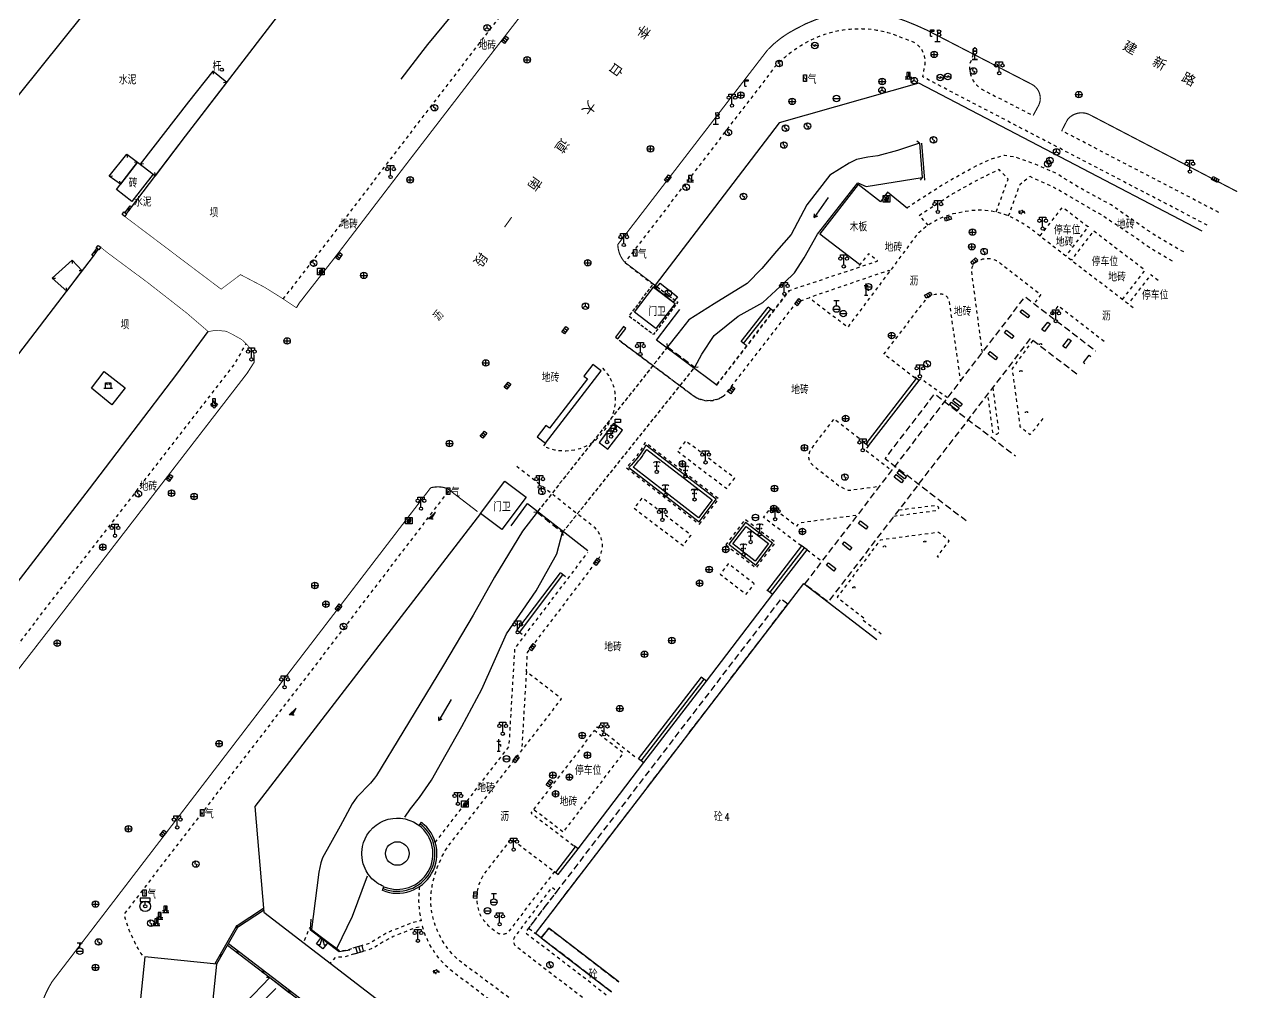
# Model space of a CAD drawing. Extents: x 5235 to 6165, y 11896 to 12757.
# Drawn here: x 5884.9 to 6070.9, y 12482.3 to 12630.7 of the extents above; entities that cross this region are included whole.
import ezdxf
from ezdxf.enums import TextEntityAlignment as Align

# ---------------------------------------------------------------- set-up
doc = ezdxf.new("R2010")
doc.units = 0
doc.header["$LTSCALE"] = 0.5
doc.header["$PDSIZE"] = 0.2
for name, pattern in [('X3', [5, 4, -1]), ('X31', [1.8, 1.2, -0.6]), ('X32', [1.5, 1, -0.5]), ('X5', [3, 2, -1]), ('X6', [2, 1, -1])]:
    doc.linetypes.add(name, pattern=pattern)
doc.layers.get('0').update_dxf_attribs({"linetype": 'CONTINUOUS'})
for name, color, linetype in [('COMPONENT', 4, 'CONTINUOUS'), ('DLDW', 11, 'CONTINUOUS'), ('DLSS', 4, 'CONTINUOUS'), ('DMTZ', 3, 'CONTINUOUS'), ('GXYZ', 2, 'CONTINUOUS'), ('JMD', 6, 'CONTINUOUS'), ('SXSS', 5, 'CONTINUOUS'), ('ZJ', 7, 'CONTINUOUS')]:
    doc.layers.add(name, color=color, linetype=linetype)
doc.styles.add('HZ', font='rs.shx', dxfattribs={"width": 0.8, "bigfont": 'hztxt.shx'})
doc.styles.add('竖等线体', font='simhei.ttf', dxfattribs={"width": 0.8})
doc.styles.add('等线体', font='simhei.ttf')
doc.linetypes.add('10422', pattern='A,2,[150,AAA.SHX,S=1,R=0,X=0,Y=1],2,[177,AAA.SHX,S=1,R=0,X=0,Y=0.8],1e-09', length=4)
doc.linetypes.add('444', pattern='A,4.5,[145,AAA.SHX,S=1,R=0,X=0,Y=1],4.5,-0.5,[146,AAA.SHX,S=1,R=0,X=0,Y=0],-0.5', length=10)

# ---------------------------------------------------------------- blocks, each defined once
blk = doc.blocks.new('gc041')
for p, q in [((-1, 0.5), (1, 0.5)), ((-1, -0.5), (-1, 0.5)), ((-0.33, 0.5), (-0.33, -0.5)), ((0.33, 0.5), (0.33, -0.5)), ((1, 0.5), (1, -0.5)), ((1, -0.5), (-1, -0.5))]:
    blk.add_line(p, q)
blk = doc.blocks.new('gc292')
blk.add_lwpolyline([(0, 1.5), (1.5, 1.5), (1.5, 2.5), (-1.5, 2.5), (-1.5, 1.5)], close=True)
blk.add_lwpolyline([(0, 0.5), (0, 1.5)])
blk.add_circle((0, 0), 0.5)
blk = doc.blocks.new('gc315')
for p, q in [((-0.5, 0.5), (-1, 0.5)), ((-1, 0), (1, 0)), ((0.5, 0.5), (1, 0.5)), ((0.5, 0), (0.5, 0.5))]:
    blk.add_line(p, q)
at = {"linetype": 'Continuous'}
for p, q in [((0, 1), (-0.5, 0)), ((0, 2), (0, 1)), ((0, 1), (0.5, 0))]:
    blk.add_line(p, q, dxfattribs=at)
blk.add_lwpolyline([(-0.5, 0), (0.5, 0), (0.5, 2), (-0.5, 2)], close=True)
blk = doc.blocks.new('gc050')
for p, q in [((0, 1), (-0.38, 0.18)), ((-0.38, 0.18), (0.38, -0.18)), ((0, -1), (0.38, -0.18))]:
    blk.add_line(p, q)
blk.add_circle((0, 0), 1)
blk = doc.blocks.new('GC133')
for p, q in [((-0.81, 2.59), (0.79, 2.59)), ((-0.01, 0.99), (-0.01, 2.59)), ((-1.01, -0.01), (0.99, -0.01))]:
    blk.add_line(p, q)
blk.add_circle((-0.01, -0.01), 1)
blk = doc.blocks.new('gc043')
for p, q in [((-1, 0), (1, 0)), ((0, -1), (0, 1))]:
    blk.add_line(p, q)
blk.add_circle((0, 0), 1)
blk = doc.blocks.new('gc234')
at = {"linetype": 'Continuous'}
for p, q in [((-0.5, 0), (-0.5, 2)), ((-0.5, 2), (0.5, 2)), ((0.5, 0), (-0.5, 0)), ((0.5, 2), (0.5, 0))]:
    blk.add_line(p, q, dxfattribs=at)
at = {"linetype": 'Continuous', "const_width": 0.2, "flags": 128}
blk.add_lwpolyline([(0, 1.7), (-0.2, 1), (0.2, 1), (0, 0.3)], dxfattribs=at)
blk = doc.blocks.new('gc046')
for p, q in [((0, -0.3), (-0.97, 0.26)), ((0, 0.3), (0.97, -0.26)), ((0, 0.3), (0, -0.3))]:
    blk.add_line(p, q)
blk.add_circle((0, 0), 1)
blk = doc.blocks.new('GC097')
for p, q in [((-1, 2.92), (-1, 3.52)), ((-1, 3.52), (1, 3.52)), ((0, 0.52), (0, 3.52)), ((1, 3.52), (1, 2.92))]:
    blk.add_line(p, q)
for centre in [(-1, 2.42), (0.01, 0), (1, 2.42)]:
    blk.add_circle(centre, 0.5)
blk = doc.blocks.new('gcbj0305')
for points in [[(-1.01, 1.01), (1.01, 1.01), (1.01, -1.01), (-1.01, -1.01)], [(-0.47, 0.01), (-0.39, -0.06), (-0.31, 0.01), (-0.39, 0.09)], [(0.13, 0.3), (0.13, -0.79), (0.15, -0.85), (0.24, -0.85), (0.28, -0.8), (0.28, -0.15), (0.33, -0.15), (0.33, -0.8), (0.36, -0.85), (0.44, -0.85), (0.49, -0.8), (0.49, 0.3), (0.52, 0.3), (0.52, -0.11), (0.55, -0.14), (0.6, -0.14), (0.64, -0.09), (0.64, 0.43), (0.53, 0.54), (0.14, 0.54), (0.03, 0.45), (-0.06, 0.26), (-0.33, 0.26), (-0.36, 0.24), (-0.36, 0.18), (-0.34, 0.15), (-0.01, 0.14), (0.11, 0.31)], [(-0.4, -0.13), (-0.31, -0.2), (-0.25, -0.13), (-0.33, -0.06)], [(-0.4, -0.25), (-0.3, -0.25), (-0.3, -0.35), (-0.4, -0.35)]]:
    blk.add_lwpolyline(points, close=True)
blk.add_lwpolyline([(-0.6, -0.18), (-0.47, -0.82), (-0.21, -0.82), (-0.09, -0.16)])
blk.add_circle((0.3, 0.72), 0.128)
blk = doc.blocks.new('gc324')
at = {"linetype": 'Continuous'}
blk.add_hatch(color=256, dxfattribs=at).paths.add_polyline_path([(0, 0), (1.15, 2), (-1, 0)])
for p, q in [((-1, 0), (1.15, 2)), ((0, 0), (-1, 0)), ((0, 0), (1.15, 2)), ((0, 0), (0.5, 0))]:
    blk.add_line(p, q)
blk = doc.blocks.new('gc048')
for q in [(-0.87, -0.5), (0, 1), (0.87, -0.5)]:
    blk.add_line((0, 0), q)
blk.add_circle((0, 0), 1)
blk = doc.blocks.new('GC042')
blk.add_line((-1, 0), (1, 0))
blk.add_circle((0, 0), 1)
blk = doc.blocks.new('gcbj0213')
for p, q in [((0, 0), (0, 2)), ((0, 2), (1, 2)), ((1, 1.5), (0, 1.5)), ((0, 0), (0.5, 0)), ((1, 2), (1, 1.5))]:
    blk.add_line(p, q)
blk = doc.blocks.new('gc299')
for points in [[(-0.8, 0), (0, 0), (0.8, 0)], [(0, 3.1), (0, 3.6)], [(0, 3.1), (0, 2.1)], [(0, 1.6), (0, 2.1)], [(0, 0), (0, 1.6)]]:
    blk.add_lwpolyline(points)
for centre in [(0.5, 3.1), (0.5, 2.1)]:
    blk.add_circle(centre, 0.5)
blk = doc.blocks.new('gcbj0612')
for p, q in [((-0.75, 0.26), (0.16, 0.53)), ((-0.57, -0.34), (0.34, -0.07))]:
    blk.add_line(p, q)
at = {"flags": 128}
for points in [[(-0.73, 0.26), (-0.77, 0.25), (-0.79, 0.23), (-0.81, 0.19), (-0.83, 0.15), (-0.84, 0.1), (-0.84, 0.05), (-0.84, -0.01), (-0.83, -0.07), (-0.81, -0.12), (-0.79, -0.18), (-0.77, -0.23), (-0.74, -0.27), (-0.7, -0.3), (-0.67, -0.33), (-0.63, -0.34), (-0.6, -0.34), (-0.57, -0.34), (-0.54, -0.32), (-0.51, -0.29), (-0.49, -0.25), (-0.48, -0.2), (-0.47, -0.15), (-0.47, -0.1), (-0.48, -0.04), (-0.49, 0.02), (-0.51, 0.07), (-0.54, 0.13), (-0.56, 0.17), (-0.6, 0.21), (-0.63, 0.24), (-0.67, 0.26), (-0.7, 0.27)], [(-0.71, 0.18), (-0.72, 0.17), (-0.75, 0.12), (-0.75, 0.04), (-0.74, -0.06), (-0.7, -0.15), (-0.66, -0.22), (-0.62, -0.25), (-0.6, -0.26), (-0.59, -0.24), (-0.57, -0.2), (-0.56, -0.12), (-0.58, -0.02), (-0.61, 0.08), (-0.66, 0.14), (-0.7, 0.17)]]:
    blk.add_lwpolyline(points, close=True, dxfattribs=at)
blk.add_lwpolyline([(0.3, -0.08), (0.33, -0.07), (0.36, -0.05), (0.38, -0.02), (0.4, 0.02), (0.41, 0.07), (0.42, 0.12), (0.41, 0.18), (0.41, 0.23), (0.39, 0.29), (0.37, 0.35), (0.35, 0.4), (0.32, 0.44), (0.28, 0.48), (0.25, 0.51), (0.21, 0.52), (0.18, 0.53), (0.15, 0.52)], dxfattribs=at)
at = {"extrusion": (0, 0, -1), "flags": 128}
blk.add_lwpolyline([(-0.4, 0.25), (-0.51, 0.28), (-0.61, 0.29), (-0.69, 0.27), (-0.77, 0.2), (-0.81, 0.09), (-0.82, -0.01), (-0.8, -0.06), (-0.76, -0.08), (-0.7, -0.09), (-0.64, -0.09), (-0.59, -0.07), (-0.57, -0.04), (-0.59, -0.01), (-0.63, 0.02), (-0.69, 0.03), (-0.75, 0.03), (-0.79, 0.02), (-0.84, -0.01), (-0.89, -0.1), (-0.91, -0.19), (-0.9, -0.29), (-0.87, -0.38)], dxfattribs=at)
blk.add_lwpolyline([(-0.09, -0.2), (-0.22, -0.54), (0.05, -0.54)], close=True)
blk = doc.blocks.new('gc192')
at = {"flags": 128}
for points in [[(-0.6, 0), (-1.1, 0)], [(-0.6, 0), (0, 2), (0.6, 0), (1.1, 0)]]:
    blk.add_lwpolyline(points, dxfattribs=at)
blk = doc.blocks.new('gc098')
for p, q in [((0, 0.5), (0, 3.5)), ((0, 3.5), (1.6, 3.5)), ((1.6, 2.5), (0, 2.5)), ((1.6, 3.5), (1.6, 2.5))]:
    blk.add_line(p, q)
blk.add_circle((0, 0), 0.5)
blk = doc.blocks.new('gc020')
at = {"linetype": 'Continuous'}
blk.add_line((0, 0.5), (0, 3.3), dxfattribs=at)
blk.add_circle((0, 0), 0.5)
for centre in [(-0.5, 2.53), (0.5, 2.53)]:
    blk.add_arc(centre, 0.567, 28.0725, 151.9275, dxfattribs=at)
for p in [(-0.5, 1.8), (0.5, 1.8)]:
    blk.add_point(p, dxfattribs=at)
blk = doc.blocks.new('gc086')
for q in [(6.46, 0.6), (6.46, -0.6)]:
    blk.add_line((7.5, 0), q)
blk.add_lwpolyline([(0, 0), (7.5, 0)])
blk = doc.blocks.new('gc135')
for p, q in [((-0.6, 3), (0.6, 3)), ((-0.5, 0), (0.5, 0)), ((0, 0), (0, 3.6)), ((0, 2), (0.6, 2)), ((0.6, 2), (0.6, 1.4))]:
    blk.add_line(p, q)
blk = doc.blocks.new('gc298')
for points in [[(-0.8, 0), (0.8, 0), (-0.8, 0)], [(0, 0), (0, 1.6)]]:
    blk.add_lwpolyline(points)
at = {"flags": 128}
blk.add_lwpolyline([(0, 3.6), (-0.12, 3.58), (-0.23, 3.53), (-0.34, 3.45), (-0.44, 3.34), (-0.52, 3.2), (-0.58, 3.05), (-0.63, 2.87), (-0.65, 2.69), (-0.65, 2.51), (-0.63, 2.33), (-0.58, 2.15), (-0.52, 2), (-0.44, 1.86), (-0.34, 1.75), (-0.23, 1.67), (-0.12, 1.62), (0, 1.6), (0.12, 1.62), (0.23, 1.67), (0.34, 1.75), (0.44, 1.86), (0.52, 2), (0.58, 2.15), (0.63, 2.33), (0.65, 2.51), (0.65, 2.69), (0.63, 2.87), (0.58, 3.05), (0.52, 3.2), (0.44, 3.34), (0.34, 3.45), (0.23, 3.53), (0.12, 3.58)], close=True, dxfattribs=at)
for centre in [(0, 3.1), (0, 2.1)]:
    blk.add_circle(centre, 0.5)
blk = doc.blocks.new('gcbj0119')
for p, q in [((-0.2, 0), (-0.5, 0)), ((-0.41, 0.19), (-0.17, 0.08)), ((-0.22, 0.3), (-0.1, 0.14)), ((0, 0.33), (0, 0.16)), ((0.22, 0.3), (0.1, 0.14)), ((0.41, 0.19), (0.17, 0.08)), ((0.5, 0), (0.2, 0))]:
    blk.add_line(p, q)
blk = doc.blocks.new('gc002')
at = {"linetype": 'Continuous'}
blk.add_hatch(color=256, dxfattribs=at).paths.add_polyline_path([(0.5, 0.5), (-0.5, 0.5), (-0.5, -0.5), (0.5, -0.5)])
blk.add_lwpolyline([(-0.5, -0.5), (0.5, -0.5), (0.5, 0.5), (-0.5, 0.5), (-0.5, -0.5)])
blk = doc.blocks.new('A$C28A84825')
at = {"linetype": 'Continuous', "const_width": 0.2, "flags": 128}
blk.add_lwpolyline([(0.33, 1.43), (0.13, 0.73), (0.53, 0.73), (0.33, 0.03)], dxfattribs=at)
blk = doc.blocks.new('gc314')
for p, q in [((-0.5, 0.5), (-1, 0.5)), ((-1, 0), (1, 0)), ((0.5, 0), (0.5, 0.5)), ((0.5, 0.5), (1, 0.5))]:
    blk.add_line(p, q)
blk.add_lwpolyline([(-0.5, 0), (0.5, 0), (0.5, 2), (-0.5, 2)], close=True)
blk.add_blockref('A$C28A84825', (-0.33, 0.27))
blk = doc.blocks.new('gc022')
at = {"linetype": 'Continuous'}
for p, q in [((-0.8, 1.6), (-0.23, 1.03)), ((0.8, 1.6), (0.23, 1.03))]:
    blk.add_line(p, q, dxfattribs=at)
at = {"linetype": 'Continuous', "flags": 128}
for points in [[(-1.3, 0), (0, 0), (1.3, 0)], [(-0.8, 0), (-0.8, 1.6), (0.8, 1.6), (0.8, 0)]]:
    blk.add_lwpolyline(points, dxfattribs=at)
blk = doc.blocks.new('gc170')
at = {"linetype": 'Continuous'}
blk.add_circle((0, 0), 0.5, dxfattribs=at)

msp = doc.modelspace()

# ---------------------------------------------------------------- linework, layer by layer
at = {"layer": 'DLDW', "linetype": 'Continuous'}
for p, q in [((5994.74, 12582.08, 520.04), (5998.91, 12587.36, 520.04)), ((5995.13, 12581.77, 520.04), (5999.3, 12587.05, 520.04)), ((5999.69, 12586.74, 520.04), (5998.91, 12587.36, 520.04)), ((5995.52, 12581.46, 520.04), (5994.74, 12582.08, 520.04)), ((5960.38, 12537.82, 520.04), (5967.04, 12546.63, 520.04)), ((5960.78, 12537.52, 520.04), (5967.44, 12546.33, 520.04)), ((5967.83, 12546.02, 520.04), (5967.04, 12546.63, 520.04)), ((5961.18, 12537.22, 520.04), (5960.38, 12537.82, 520.04))]:
    msp.add_line(p, q, dxfattribs=at)
at = {"layer": 'DLDW', "linetype": 'Continuous', "flags": 128}
msp.add_lwpolyline([(5898.31, 12572.38), (5895.17, 12574.96), (5897.13, 12577.48), (5900.34, 12574.98)], close=True, dxfattribs=at)
at = {"layer": 'DLDW', "linetype": 'Continuous', "elevation": 520.04, "flags": 128}
msp.add_lwpolyline([(5975.2, 12569.53), (5972.97, 12566.63), (5974.32, 12565.59), (5976.55, 12568.49)], close=True, dxfattribs=at)
at = {"layer": 'DLDW', "linetype": 'Continuous'}
msp.add_circle((5903.41, 12495.56, 520.04), 0.808, dxfattribs=at)
at = {"layer": 'DLSS', "linetype": 'X6', "flags": 128}
for points in [[(5924.55, 12588.61), (5925.81, 12590.19), (5931.15, 12597.11), (5942.17, 12611.54), (5951.19, 12623.28), (5960.36, 12635.23), (5964.43, 12640.31), (5965.18, 12641.63), (5965.2, 12642.46), (5964.96, 12643.75), (5964.8, 12643.97), (5963.46, 12644.96), (5960.7, 12646.32)], [(5869.17, 12516.33), (5876.82, 12526.38), (5889.85, 12543.39), (5917.11, 12578.63), (5918.89, 12581.76)]]:
    msp.add_lwpolyline(points, dxfattribs=at)
at = {"layer": 'DLSS', "linetype": 'Continuous', "flags": 128}
for points, const_width in [([(5926.59, 12587.27), (5927.05, 12588.02), (5933.04, 12595.69), (5943.6, 12609.49), (5954.35, 12623.45), (5961.97, 12633.29)], 0.175), ([(5920.06, 12580.4), (5918.89, 12581.76), (5918.18, 12582.41), (5916.73, 12583.22), (5915.79, 12583.67), (5914.28, 12583.81), (5913.07, 12583.62), (5909.79, 12586.44), (5903.75, 12591.16), (5897.73, 12595.62), (5896.59, 12596.53)], 0.1), ([(5854.62, 12497.19), (5855.06, 12497.08), (5856.55, 12496.32), (5859.17, 12499.12), (5871.54, 12515.36), (5878.56, 12524.89), (5891.21, 12541.19), (5919.04, 12577.24), (5920.12, 12578.94), (5920.06, 12580.4), (5920.06, 12580.4), (5920.06, 12580.4)], 0.175)]:
    msp.add_lwpolyline(points, dxfattribs=dict(at, const_width=const_width))
at = {"layer": 'DLSS', "linetype": 'Continuous', "const_width": 0.175, "elevation": 520.04, "flags": 128}
for points in [[(5981.31, 12590.9), (5976.94, 12594.22, -0.186611), (5975.85, 12596.96), (5998.83, 12626.8, -0.084245), (6003.08, 12629.96, -0.084137), (6009.66, 12632.36, -0.12525), (6018.01, 12631.89, -0.031205), (6023.22, 12629.8), (6039.22, 12621.54, -0.41424), (6040.36, 12618.3), (6039.5, 12616.71)], [(6043.88, 12614.39), (6044.77, 12616.09, -0.36336), (6048.25, 12616.8), (6070.77, 12605.06)], [(5935.86, 12430.77), (5893.36, 12463.38, -0.097798), (5889.22, 12467.59, -0.112421), (5886.9, 12473.8, -0.134323), (5887.8, 12481.34, -0.039328), (5889.12, 12483.99), (5947.17, 12559.69, -0.099951), (5949.05, 12559.76), (5949.51, 12559.63), (5950.04, 12559.33), (5954.34, 12556.04)]]:
    msp.add_lwpolyline(points, format="xyb", dxfattribs=at)
at = {"layer": 'DLSS', "linetype": 'X6', "elevation": 520.04, "flags": 128}
for points in [[(6066.2, 12599.91), (6022.58, 12622.64), (6022.94, 12624.6, 0.299822), (6021.29, 12627.9), (6018.91, 12628.81, 0.113354), (6012.05, 12629.95, 0.136922), (6003.41, 12627.1, 0.051183), (6000.06, 12624.34), (5976.94, 12594.22)], [(6030.33, 12626.1), (6029.8, 12624.64, 0.275661), (6031.43, 12620.85), (6039.5, 12616.71)], [(5976.04, 12582.32), (5987.42, 12573.82, 0.348482), (5992.25, 12573.9), (6003.29, 12588.16), (6005.16, 12588.81), (6011.13, 12584.29), (6017.57, 12592.86), (6021.98, 12598.78, -0.160218), (6028.66, 12601.95, -0.174614), (6036.45, 12601.03, -0.054788), (6040.56, 12598.28), (6054.06, 12587.89), (6054.93, 12587.23)], [(6031.73, 12580.42), (6030.07, 12592.94, -0.260577), (6030.94, 12594.37, -0.328218), (6034.46, 12594.12), (6040.67, 12589.3), (6039.63, 12587.88)], [(6021.41, 12576.5), (6016.63, 12580.15), (6022.83, 12588.23, -0.265612), (6025.4, 12589.4, -0.326536), (6026.61, 12588.32), (6028.35, 12576.02)], [(5976.38, 12582.04), (5987.4, 12573.81, 0.315463), (5992.21, 12573.86)], [(5964.77, 12566.51), (5964.43, 12566.08, 0.231574), (5971.34, 12566.24, 0.234693), (5975.51, 12572.85, 0.206442), (5973.59, 12577.99), (5973.29, 12577.59)], [(6033.31, 12575.05), (6034.21, 12568.34, -0.919044), (6033.34, 12568.17), (6032.56, 12574.08)], [(6013.62, 12566.6), (6008.95, 12570.23), (6005.83, 12566.16), (6005.48, 12565.55, 0.432458), (6005.76, 12563.14), (6009.69, 12560.05, 0.056391), (6011.26, 12559.3), (6016, 12559.93)], [(5968.78, 12474.42), (5951.57, 12487.2, -0.214338), (5947.18, 12496.63, -0.132594), (5949.74, 12504.61), (5967.23, 12527.36), (5961.83, 12531.51), (5962, 12534.44), (5972.72, 12548.55, 0.419238), (5971.92, 12553.91), (5960.33, 12562.96)], [(5902.98, 12488.05, -0.080925), (5900.29, 12494), (5900.33, 12494.51), (5929.18, 12532.02), (5950.04, 12559.33)], [(6003.92, 12550.82), (5998.19, 12555.13), (5999.29, 12556.56, 0.66647), (6000.01, 12556.34), (6003.28, 12553.79), (6003.7, 12554.34), (6010.74, 12555.28), (6012.61, 12555.51)], [(6018.91, 12556.3), (6024.54, 12557, -0.935356), (6024.63, 12556.15), (6018.14, 12555.3)], [(5966.12, 12500.88), (5959.01, 12491.56, -0.305283), (5957.54, 12491.41, -0.121993), (5954.84, 12494.09, -0.277428), (5955.7, 12500.92), (5959.54, 12505.9), (5966.12, 12500.89)], [(5945.45, 12498.6, 0.09052), (5945.69, 12493.36), (5944.37, 12493.07), (5942.88, 12492.46), (5941.68, 12491.99, 0.063548), (5939.02, 12490.61), (5937.77, 12489.89), (5936.65, 12489.54)], [(5972.8, 12479.75), (5960.26, 12489.39, -0.317281), (5960.01, 12490.79), (5965.78, 12498.49), (5966.5, 12497.88), (5962.16, 12492.22), (5961.68, 12491.53), (5970.56, 12484.76), (5974.35, 12481.81)], [(5964.06, 12475.21), (5950.26, 12485.76, -0.149587), (5945.9, 12492.46), (5944.51, 12492.17), (5942.85, 12491.49), (5941.44, 12490.92), (5940.05, 12490.22), (5938.38, 12489.17), (5937.32, 12488.78), (5936.89, 12488.68)]]:
    msp.add_lwpolyline(points, format="xyb", dxfattribs=at)
for points in [[(6067.95, 12601.88), (6043.88, 12614.39)], [(6062.58, 12595.84), (6061.73, 12596.26), (6058.23, 12598.32), (6051.44, 12603.02), (6046.56, 12605.67), (6043.01, 12607.87), (6039.7, 12609.3), (6036.88, 12610.3), (6035.1, 12610.6), (6033.09, 12610.03), (6030.72, 12608.95), (6026.06, 12606.35), (6020.15, 12602.56)], [(6033.86, 12601.98), (6035.67, 12606.97), (6034.3, 12608.44), (6031.42, 12607.07), (6027.17, 12604.71), (6022.03, 12601.37), (6023.34, 12599.94)], [(6035.74, 12601.34), (6037.5, 12606.21), (6039.01, 12607.41), (6042.67, 12605.75), (6046.09, 12603.75), (6050.18, 12601.38), (6055.21, 12598.04), (6057.06, 12596.7), (6061.09, 12594.29), (6061.17, 12594.25)], [(6040.56, 12598.28), (6044.03, 12602.66), (6047.93, 12599.7), (6044.53, 12595.22)], [(6053.22, 12588.54), (6056.66, 12593), (6048.75, 12599.03), (6045.36, 12594.58)], [(5991.1, 12575.55), (6002.08, 12589.9), (6015.68, 12594.43), (6014.28, 12595.55), (6012.84, 12593.73)], [(5976.95, 12594.22), (5981.16, 12590.94)], [(6017.57, 12592.86), (6017.39, 12592.98), (6005.16, 12588.81)], [(6058.67, 12591.44), (6057.52, 12592.31), (6054.06, 12587.89)], [(5991.02, 12575.43), (6002.15, 12589.85)], [(6050.37, 12582.1), (6043.34, 12587.57), (6042.07, 12585.94)], [(6039.45, 12582.26), (6036.27, 12577.95), (6037.49, 12569.04), (6039.07, 12567.83), (6041.23, 12570.54), (6041.26, 12570.52)], [(6026.39, 12573.46), (6022.27, 12576.4), (6022.02, 12576.12)], [(6014.28, 12566.1), (6013.74, 12565.51), (6017.84, 12562.33)], [(6025.01, 12548.98), (6024.8, 12549.14), (6026.64, 12551.56), (6025.01, 12552.85), (6016.06, 12551.67), (6009.47, 12542.91), (6013.58, 12539.74), (6013.38, 12539.48), (6016.21, 12537.31)], [(5947.87, 12505.33), (5959.19, 12520.08), (5960.08, 12535.08), (5971.25, 12549.77)], [(6004.86, 12550.16), (6007.15, 12548.4)], [(5961.83, 12531.51), (5961.1, 12519.41)], [(5969.06, 12504.82), (5962.55, 12509.82), (5963, 12510.4), (5967.51, 12506.93), (5976.71, 12519.05), (5972.28, 12522.48), (5972.72, 12523.06), (5978.8, 12518.24)], [(5963, 12510.4), (5972.28, 12522.48)], [(5928.92, 12492.03), (5928.59, 12492.24), (5927.65, 12490)], [(5932.79, 12489.08), (5933.21, 12488.71), (5934.55, 12488.92), (5935.22, 12489.14)], [(5935.47, 12488.28), (5934.61, 12487.98), (5933.66, 12487.75), (5932.52, 12487.74), (5931.74, 12486.85)]]:
    msp.add_lwpolyline(points, dxfattribs=at)
at = {"layer": 'DLSS', "linetype": 'X3', "const_width": 0.1, "flags": 128}
msp.add_lwpolyline([(5900.28, 12601.25), (5915.05, 12590.11), (5915.05, 12590.11), (5915.05, 12590.11), (5918.02, 12592.34), (5921.68, 12590.42), (5924.17, 12588.87), (5926.59, 12587.27)], dxfattribs=at)
at = {"layer": 'DLSS', "linetype": 'X6', "elevation": 520.04, "flags": 128}
msp.add_lwpolyline([(5988.36, 12554.1), (5991.31, 12557.98), (5980.05, 12566.61, -0.084311), (5977.12, 12562.77)], format="xyb", close=True, dxfattribs=at)
for points in [[(5985.03, 12565.27), (5992.54, 12559.56), (5993.76, 12561.16), (5986.25, 12566.87)], [(5978.35, 12556.55), (5985.86, 12550.82), (5987.09, 12552.43), (5979.58, 12558.16)], [(5992.4, 12550.96), (5997.04, 12547.4), (6000.01, 12551.27), (5995.37, 12554.83)], [(5996.76, 12544.95), (5992.76, 12548.04), (5991.53, 12546.45), (5995.52, 12543.36)]]:
    msp.add_lwpolyline(points, close=True, dxfattribs=at)
at = {"layer": 'DMTZ', "linetype": '10422', "flags": 128}
for points in [[(5942.65, 12622.3), (5946.02, 12626.7), (5946.74, 12627.59), (5960.93, 12644.83)], [(5861.49, 12516.9), (5868.04, 12524.76), (5894.86, 12559.5), (5908.27, 12577.08), (5913.07, 12583.62)], [(5989.45, 12530.04), (5999.61, 12543.37)], [(5969.76, 12504.35), (5979.82, 12517.57)], [(5940, 12498.57), (5939.72, 12498.69), (5939.45, 12498.83), (5939.23, 12498.96), (5938.92, 12499.16), (5938.54, 12499.45), (5938.17, 12499.79), (5937.83, 12500.17), (5937.58, 12500.5), (5937.28, 12500.99), (5937.1, 12501.36), (5936.95, 12501.72), (5936.83, 12502.07), (5936.71, 12502.57), (5936.64, 12503.02), (5936.61, 12503.48), (5936.61, 12503.83), (5936.65, 12504.27), (5936.72, 12504.71), (5936.88, 12505.32), (5937.1, 12505.9), (5937.4, 12506.45), (5937.85, 12507.07), (5938.29, 12507.56), (5938.83, 12508.01), (5939.4, 12508.38), (5939.96, 12508.65), (5940.64, 12508.89), (5941.37, 12509.03), (5941.91, 12509.07), (5942.53, 12509.05), (5943.27, 12508.94), (5943.96, 12508.73), (5944.53, 12508.48), (5945.07, 12508.17), (5945.38, 12507.95)]]:
    msp.add_lwpolyline(points, dxfattribs=at)
at = {"layer": 'DMTZ', "linetype": '10422', "elevation": 520.04, "flags": 128}
msp.add_lwpolyline([(5978.19, 12562.83, 0.056791), (5980.27, 12565.55), (5990.32, 12557.84), (5988.23, 12555.09)], format="xyb", close=True, dxfattribs=at)
msp.add_lwpolyline([(5995.51, 12553.77), (5998.96, 12551.13), (5996.9, 12548.45), (5993.46, 12551.1)], close=True, dxfattribs=at)
at = {"layer": 'DMTZ', "linetype": '10422'}
msp.add_circle((5942.05, 12503.65, 520.04), 1.8, dxfattribs=at)
at = {"layer": 'GXYZ', "linetype": 'Continuous', "elevation": 520.04, "flags": 128}
msp.add_lwpolyline([(5982.35, 12591.03), (5984.99, 12588.95), (5984.35, 12588.13), (5981.7, 12590.2)], close=True, dxfattribs=at)
at = {"layer": 'GXYZ', "linetype": 'Continuous', "flags": 128}
msp.add_lwpolyline([(5913.46, 12572.32), (5913.93, 12572.9), (5914.47, 12572.47), (5913.99, 12571.88)], close=True, dxfattribs=at)
at = {"layer": 'JMD', "linetype": 'Continuous'}
for p, q in [((5913.79, 12623.53), (5913.84, 12623.04)), ((5915.92, 12621.76), (5915.42, 12621.71)), ((5900.6, 12610.81), (5900.67, 12610.31)), ((5902.25, 12609.59), (5901.76, 12609.52)), ((5902.65, 12609.28), (5903.15, 12609.35)), ((5897.9, 12607.42), (5898.39, 12607.49)), ((5899.61, 12606.19), (5899.54, 12606.68)), ((5904.97, 12607.47), (5904.91, 12607.97)), ((5892.24, 12594.54), (5892.22, 12594.04)), ((5889.14, 12591.81), (5889.64, 12591.81)), ((5893.77, 12592.92), (5893.27, 12592.9)), ((5891.4, 12589.83), (5891.35, 12590.33)), ((5981.33, 12590.43, 520.04), (5981.57, 12590.25, 520.04)), ((5981.57, 12590.75, 520.04), (5981.81, 12590.56, 520.04)), ((6013.89, 12566.4, 520.04), (6021.62, 12576.42, 520.04)), ((6014.28, 12566.1, 520.04), (6022.02, 12576.12, 520.04)), ((5998.82, 12543.98, 520.04), (6004.07, 12550.77, 520.04)), ((5999.22, 12543.67, 520.04), (6004.46, 12550.46, 520.04)), ((5999.61, 12543.37, 520.04), (6004.86, 12550.16, 520.04)), ((5979.03, 12518.18, 520.04), (5988.66, 12530.65, 520.04)), ((5979.43, 12517.87, 520.04), (5989.06, 12530.34, 520.04)), ((5979.82, 12517.57, 520.04), (5989.45, 12530.04, 520.04)), ((5966.33, 12500.72, 520.04), (5969.36, 12504.66, 520.04)), ((5966.72, 12500.42, 520.04), (5969.76, 12504.35, 520.04)), ((5935.93, 12488.41, 520.04), (5935.69, 12489.27, 520.04)), ((5936.41, 12488.55, 520.04), (5936.17, 12489.41, 520.04)), ((5936.89, 12488.68, 520.04), (5936.65, 12489.54, 520.04))]:
    msp.add_line(p, q, dxfattribs=at)
at = {"layer": 'JMD', "linetype": '444', "flags": 128}
for points in [[(5901.33, 12602.7), (5909.61, 12613.54), (5923.69, 12631.89), (5940.68, 12654.02), (5940.87, 12662.33), (5940.75, 12664.44)], [(5831.58, 12512.02), (5854.81, 12542.21), (5885.2, 12581.74), (5895.49, 12595.17)]]:
    msp.add_lwpolyline(points, dxfattribs=at)
at = {"layer": 'JMD', "linetype": 'Continuous', "flags": 128}
for points in [[(5885.7, 12645.17), (5896.97, 12636.08), (5877.83, 12612.22), (5866.55, 12621.37)], [(5913.79, 12623.53), (5910.05, 12618.82), (5902.65, 12609.28), (5904.62, 12607.75), (5904.97, 12607.47), (5909.61, 12613.54), (5915.92, 12621.76)], [(5899.61, 12606.19), (5897.9, 12607.42), (5900.6, 12610.81), (5902.25, 12609.59)], [(5899.01, 12605.41), (5902.25, 12609.59), (5904.62, 12607.75), (5901.38, 12603.57)], [(5900.28, 12601.25), (5899.86, 12601.54), (5900.14, 12601.95), (5900.56, 12601.66)], [(5896.18, 12596.83), (5896.59, 12596.53), (5896.29, 12596.13), (5895.88, 12596.43)], [(5892.24, 12594.54), (5889.14, 12591.81), (5891.4, 12589.83), (5893.77, 12592.92)]]:
    msp.add_lwpolyline(points, close=True, dxfattribs=at)
at = {"layer": 'JMD', "linetype": '444', "elevation": 520.04, "flags": 128}
for points in [[(6065.4, 12599.01), (6021.97, 12621.66), (6000.57, 12615.58), (5981.57, 12590.75)], [(6022.41, 12612.47), (6022.84, 12606.84)], [(6020.23, 12602.49), (6017.2, 12604.96), (6016.09, 12603.47), (6012.68, 12606.16), (6006.82, 12598.58), (6012.88, 12593.95)], [(5991.1, 12575.37), (5981.78, 12582.28), (5985.35, 12587)], [(5959.48, 12553.84), (5961.99, 12557.3), (5971.24, 12550.09)], [(5954.81, 12555.75), (5920.22, 12510.83), (5921.58, 12494.66), (5961.14, 12464.28)], [(5934.78, 12488.85), (5933.12, 12488.59), (5928.77, 12491.91), (5928.87, 12493.61)]]:
    msp.add_lwpolyline(points, dxfattribs=at)
at = {"layer": 'JMD', "linetype": 'Continuous', "flags": 128}
for points in [[(5900.31, 12601.83), (5901.09, 12602.88), (5901.33, 12602.7)], [(5895.49, 12595.17), (5895.25, 12595.34), (5895.98, 12596.35)], [(5956.73, 12458.44), (5952.14, 12461.99), (5916.04, 12489.58)]]:
    msp.add_lwpolyline(points, dxfattribs=at)
at = {"layer": 'JMD', "color": 7, "linetype": 'Continuous', "flags": 128}
for points in [[(5900.56, 12601.66), (5901.33, 12602.7)], [(5895.49, 12595.17), (5896.22, 12596.17)], [(5956.88, 12458.64), (5952.29, 12462.19), (5916.16, 12489.79)]]:
    msp.add_lwpolyline(points, dxfattribs=at)
at = {"layer": 'JMD', "linetype": 'X32', "elevation": 1040.08, "flags": 128}
msp.add_lwpolyline([(5981.29, 12590.91), (5985.03, 12588.11), (5981.31, 12583.16), (5977.57, 12585.96)], close=True, dxfattribs=at)
at = {"layer": 'JMD', "linetype": 'Continuous', "elevation": 520.04, "flags": 128}
for points in [[(5981.69, 12584.08), (5978.4, 12586.6), (5981.33, 12590.43), (5984.62, 12587.92)], [(6038.67, 12585.7), (6037.53, 12586.58), (6037.83, 12586.97), (6038.97, 12586.09)], [(5975.49, 12582.78), (5975.84, 12582.51), (5977.06, 12584.1), (5976.71, 12584.37), (5975.49, 12582.78)], [(6040.86, 12583.94), (6041.74, 12585.08), (6042.13, 12584.78), (6041.25, 12583.64)], [(6036.26, 12582.56), (6035.12, 12583.44), (6035.42, 12583.83), (6036.56, 12582.95)], [(6044.05, 12581.39), (6044.93, 12582.53), (6045.33, 12582.23), (6044.45, 12581.09)], [(6033.74, 12579.27), (6032.61, 12580.15), (6032.91, 12580.54), (6034.05, 12579.66)], [(5964.83, 12569.22), (5963.5, 12567.48), (5964.77, 12566.51), (5973.29, 12577.59), (5972.01, 12578.57), (5970.66, 12576.81), (5971.21, 12576.38), (5965.39, 12568.8)], [(6027.85, 12571.53), (6026.71, 12572.42), (6027.01, 12572.81), (6028.15, 12571.93)], [(6028.32, 12572.14), (6027.18, 12573.02), (6027.49, 12573.42), (6028.63, 12572.54)], [(6019.33, 12560.43), (6018.19, 12561.31), (6018.49, 12561.7), (6019.63, 12560.82)], [(6019.8, 12561.04), (6018.67, 12561.92), (6018.97, 12562.31), (6020.11, 12561.43)], [(5954.81, 12555.75), (5958.53, 12560.71), (5961.81, 12558.24), (5958.09, 12553.28)], [(6013.89, 12553.34), (6012.75, 12554.22), (6013.05, 12554.62), (6014.19, 12553.74)], [(6011.43, 12550.13), (6010.29, 12551.02), (6010.6, 12551.41), (6011.73, 12550.53)], [(6008.98, 12546.93), (6007.84, 12547.81), (6008.14, 12548.2), (6009.28, 12547.32)], [(5913.62, 12479.28), (5914.38, 12486.72), (5903.36, 12487.84), (5901.62, 12470.97), (5912.22, 12469.92), (5911.92, 12466.93), (5918.09, 12466.33), (5919.37, 12478.69)]]:
    msp.add_lwpolyline(points, close=True, dxfattribs=at)
at = {"layer": 'JMD', "color": 7, "linetype": 'Continuous', "elevation": 520.04, "flags": 128}
for points in [[(5981.57, 12590.75), (5981.33, 12590.43)], [(5921.53, 12495.22), (5917.35, 12492.49), (5914.08, 12486.75)]]:
    msp.add_lwpolyline(points, dxfattribs=at)
at = {"layer": 'JMD', "linetype": 'Continuous', "elevation": 520.04, "flags": 128}
for points in [[(5981.81, 12590.56), (5981.57, 12590.25)], [(6047.43, 12578.7), (6047.23, 12578.86), (6048.11, 12580), (6048.34, 12579.82)], [(6022.02, 12576.12), (6021.36, 12576.62)], [(6013.62, 12566.6), (6014.28, 12566.1)], [(6004.86, 12550.16), (6003.95, 12550.86)], [(5976, 12483.99), (5965.28, 12492.22), (5964.12, 12490.71), (5963.23, 12491.4), (6004.34, 12545.04), (6015.56, 12536.44)], [(5998.7, 12544.07), (5999.61, 12543.37)], [(5989.45, 12530.04), (5988.63, 12530.67)], [(5979, 12518.2), (5979.82, 12517.57)], [(5945.38, 12507.95), (5945.75, 12508.44)], [(5969.76, 12504.35), (5969.15, 12504.82)], [(5966.12, 12500.89), (5966.72, 12500.42)], [(5939.76, 12498), (5940, 12498.57)], [(5921.56, 12494.94), (5917.54, 12492.31), (5914.36, 12486.72)], [(5976, 12483.99), (5965.28, 12492.22), (5964.12, 12490.71), (5974.86, 12482.48)], [(5936.65, 12489.54), (5935.22, 12489.14)], [(5935.47, 12488.28), (5936.89, 12488.68)]]:
    msp.add_lwpolyline(points, dxfattribs=at)
at = {"layer": 'JMD', "linetype": 'X5', "elevation": 520.04, "flags": 128}
for points in [[(6046.2, 12577.08), (6039.07, 12582.55), (6008.07, 12542.18), (6004.49, 12544.93), (6038.28, 12588.95), (6049.09, 12580.66)], [(6029.25, 12554.6), (6016.81, 12564.13), (6024.41, 12574.06), (6036.78, 12564.58)], [(5974.86, 12482.48), (5964.12, 12490.71), (5965.28, 12492.22), (5976, 12483.99)]]:
    msp.add_lwpolyline(points, dxfattribs=at)
msp.add_lwpolyline([(6001.9, 12541.86), (6000.85, 12542.66), (5962.16, 12492.22), (5963.23, 12491.4)], close=True, dxfattribs=at)
at = {"layer": 'JMD', "linetype": 'Continuous'}
for radius in [6.06, 5.76, 5.46]:
    msp.add_arc((5942.06, 12503.62, 520.04), radius, 247.8061, 52.5198, dxfattribs=at)
at = {"layer": 'SXSS', "linetype": 'Continuous'}
for p, q in [((6022.07, 12612.49, 520.04), (6021.68, 12612.8, 520.04)), ((6022.07, 12612.49, 520.04), (6022.52, 12607.23, 520.04)), ((6022.52, 12607.23, 520.04), (6022.2, 12606.84, 520.04)), ((5922.5, 12484.64), (5922, 12484.63)), ((5922.5, 12484.64), (5925.54, 12482.31))]:
    msp.add_line(p, q, dxfattribs=at)
at = {"layer": 'SXSS', "linetype": 'X5'}
for p, q in [((5983.48, 12581.27, 520.04), (5983.42, 12581.77, 520.04)), ((5983.48, 12581.27, 520.04), (5987.66, 12578.14, 520.04)), ((5987.66, 12578.14, 520.04), (5988.16, 12578.2, 520.04)), ((5963.47, 12555.93, 520.04), (5962.97, 12555.88, 520.04)), ((5963.47, 12555.93, 520.04), (5967.39, 12552.86, 520.04)), ((5967.39, 12552.86, 520.04), (5967.44, 12552.36, 520.04))]:
    msp.add_line(p, q, dxfattribs=at)
at = {"layer": 'SXSS', "linetype": '10422', "elevation": 520.04, "flags": 128}
for points in [[(6022.07, 12612.49), (6018.69, 12611.35), (6015.72, 12610.54), (6014.16, 12610.34), (6012.41, 12609.99), (6011.29, 12609.42), (6008.36, 12607.59), (6004.82, 12603.02), (6002.44, 12598.5), (6000.19, 12595.92), (5997.91, 12593.29), (5995.68, 12591), (5990.64, 12587.86), (5986.75, 12585.43), (5985.03, 12583.26), (5983.48, 12581.27)], [(5987.66, 12578.14), (5988.7, 12580.18), (5990.63, 12583.02), (5994.27, 12586), (5998.1, 12588.07), (6001.39, 12591.12), (6002.93, 12592.63), (6004.42, 12594.93), (6006.47, 12598.54), (6012.61, 12606.43), (6013.92, 12605.84), (6022.52, 12607.23)], [(5963.47, 12555.93), (5961.24, 12553.03), (5956.95, 12545.99), (5953.66, 12540.15), (5949.12, 12532.49), (5942.91, 12522.24), (5938.88, 12515.59), (5938.54, 12515.17), (5937.96, 12514.43), (5935.83, 12512.27), (5935.47, 12511.79), (5935.12, 12511.25), (5933.3, 12507.82), (5930.6, 12502.98), (5930.32, 12502.23), (5930.02, 12500.79), (5929.16, 12494.01), (5928.92, 12492.03), (5930.44, 12490.83)], [(5943.2, 12509.22), (5944.06, 12510.47), (5945.46, 12512.25), (5947.31, 12514.89), (5948.88, 12517.72), (5951.96, 12523.13), (5955.02, 12528.81), (5958.8, 12537.3), (5963.31, 12543.91), (5966.49, 12549.55), (5967.39, 12552.86)], [(5931.44, 12490.05), (5932.79, 12489.08), (5935.19, 12494.03), (5937.48, 12500.22)], [(5922.5, 12484.64), (5918.79, 12480.77)]]:
    msp.add_lwpolyline(points, dxfattribs=at)
at = {"layer": 'SXSS', "linetype": 'X31', "elevation": 520.04, "flags": 128}
for points in [[(5983.48, 12581.27), (5963.47, 12555.93)], [(5967.39, 12552.86), (5987.66, 12578.14)]]:
    msp.add_lwpolyline(points, dxfattribs=at)
at = {"layer": 'SXSS', "linetype": 'Continuous', "elevation": 520.04, "flags": 128}
msp.add_lwpolyline([(5988.31, 12554.47), (5990.94, 12557.93), (5980.14, 12566.21, -0.073608), (5977.53, 12562.79)], format="xyb", close=True, dxfattribs=at)
for points in [[(5992.84, 12551.02), (5996.98, 12547.83), (5999.58, 12551.21), (5995.43, 12554.39)], [(5930.66, 12489.04), (5929.66, 12489.82), (5930.44, 12490.83), (5931.44, 12490.05)]]:
    msp.add_lwpolyline(points, close=True, dxfattribs=at)

# ---------------------------------------------------------------- block references
at = {"layer": 'COMPONENT', "linetype": 'Continuous', "xscale": 0.5, "yscale": 0.5}
for name, p in [('gcbj0213', (6023.78, 12628.86, 520.04)), ('gcbj0213', (5995.32, 12621.21, 520.04)), ('gcbj0305', (6017.03, 12603.97, 520.04)), ('gcbj0612', (6037.72, 12601.92, 520.04)), ('gcbj0305', (5930.32, 12592.83)), ('gcbj0119', (6040.62, 12581.64, 520.04)), ('gcbj0119', (6037.6, 12577.51, 520.04)), ('gcbj0119', (6038.48, 12571.21, 520.04)), ('gcbj0305', (5943.8, 12554.65, 520.04)), ('gcbj0119', (6016.71, 12550.65, 520.04)), ('gcbj0119', (6022.88, 12551.38, 520.04)), ('gcbj0119', (6012.04, 12544.38, 520.04)), ('gcbj0305', (5952.42, 12511.23, 520.04)), ('gcbj0612', (5947.99, 12485.55, 520.04))]:
    msp.add_blockref(name, p, dxfattribs=at)
at = {"layer": 'DLDW', "linetype": 'Continuous', "xscale": 0.5, "yscale": 0.5}
for name, p in [('GC097', (6034.31, 12623.19, 520.04)), ('GC097', (5993.34, 12618.24, 520.04)), ('GC097', (5941.01, 12607.3)), ('GC097', (6063.52, 12608.12, 520.04)), ('GC097', (6024.89, 12601.94, 520.04)), ('GC097', (6040.96, 12599.39, 520.04)), ('GC097', (5976.76, 12596.88, 520.04)), ('GC097', (6010.47, 12593.6, 520.04)), ('GC097', (6001.36, 12589.4, 520.04)), ('GC097', (6042.96, 12585.21, 520.04)), ('GC097', (5919.68, 12579.35)), ('GC097', (5979.31, 12580.18, 520.04)), ('GC097', (6022.15, 12576.77, 520.04)), ('gc022', (5897.74, 12574.95)), ('gc098', (5974.81, 12567.53, 520.04)), ('gc098', (5975.44, 12568.44, 520.04)), ('gc098', (5974.21, 12566.68, 520.04)), ('GC097', (6013.39, 12565.43, 520.04)), ('GC097', (5989.3, 12563.56, 520.04)), ('gc020', (5981.82, 12562.11, 520.04)), ('GC097', (5963.87, 12559.8, 520.04)), ('gc020', (5986.22, 12561.45, 520.04)), ('gc020', (5983.15, 12558.56, 520.04)), ('GC097', (5945.68, 12556.48, 520.04)), ('gc020', (5987.61, 12557.89, 520.04)), ('GC097', (5982.68, 12554.77, 520.04)), ('GC097', (5999.96, 12554.87, 520.04)), ('GC097', (5898.78, 12552.33)), ('gc020', (5997.61, 12552.55, 520.04)), ('gc020', (5996.21, 12551.37, 520.04)), ('gc020', (5995.11, 12549.48, 520.04)), ('GC097', (5960.49, 12537.54, 520.04)), ('GC097', (5924.77, 12529.12, 520.04)), ('GC097', (5958.21, 12521.99, 520.04)), ('GC097', (5973.75, 12521.91, 520.04)), ('GC097', (5951.33, 12511.26, 520.04)), ('GC097', (5908.31, 12507.64, 520.04)), ('GC097', (5959.88, 12504.26, 520.04)), ('gc292', (5903.41, 12495.56, 520.04)), ('GC097', (5957.73, 12492.81, 520.04)), ('GC097', (5945.21, 12490.27, 520.04))]:
    msp.add_blockref(name, p, dxfattribs=at)
at = {"layer": 'DLSS', "linetype": 'Continuous', "xscale": 0.5, "yscale": 0.5}
for name, p in [('gc299', (6024.84, 12628.04, 520.04)), ('gc298', (6030.57, 12625.28, 520.04)), ('gc299', (5990.86, 12615.39, 520.04))]:
    msp.add_blockref(name, p, dxfattribs=at)
at = {"layer": 'DMTZ', "linetype": 'Continuous', "xscale": 0.5, "yscale": 0.5, "zscale": 0.5}
for p in [(5947.31, 12554.94, 520.04), (5925.97, 12524.92, 520.04)]:
    msp.add_blockref('gc324', p, dxfattribs=at)
at = {"layer": 'GXYZ', "linetype": 'Continuous', "xscale": 0.5, "yscale": 0.5}
for name, p in [('gc048', (5955.81, 12630.16)), ('gc046', (6006.05, 12627.45, 520.04)), ('gc043', (5961.95, 12625.25)), ('gc050', (6000.56, 12624.68, 520.04)), ('gc043', (6024.35, 12626.09, 520.04)), ('gc170', (5915.14, 12623.74)), ('gc315', (6020.39, 12622.33, 520.04)), ('gc046', (6025.27, 12622.53, 520.04)), ('gc046', (6026.41, 12622.69, 520.04)), ('gc050', (6030.36, 12623.54, 520.04)), ('gc048', (6016.34, 12620.58, 520.04)), ('gc043', (6016.37, 12621.92, 520.04)), ('gc048', (6021.29, 12622.06, 520.04)), ('gc043', (5994.72, 12619.85, 520.04)), ('gc043', (6002.58, 12618.89, 520.04)), ('GC042', (6009.37, 12619.33, 520.04)), ('gc043', (6046.51, 12619.92, 520.04)), ('gc050', (5947.75, 12617.92)), ('gc050', (6004.93, 12615.11, 520.04)), ('gc050', (5992.79, 12614.1, 520.04)), ('gc050', (6001.55, 12614.77, 520.04)), ('gc043', (5980.85, 12611.6, 520.04)), ('gc050', (6001.31, 12612.2, 520.04)), ('gc050', (6024.22, 12612.99, 520.04)), ('gc050', (6042.05, 12609.84, 520.04)), ('gc048', (6043.1, 12611.14, 520.04)), ('gc050', (6041.76, 12609.33, 520.04)), ('gc043', (5944.01, 12606.87)), ('gc050', (5986.31, 12605.75, 520.04)), ('gc314', (5986.93, 12606.55)), ('gc050', (5995.11, 12604.33, 520.04)), ('gc043', (6030.22, 12598.87, 520.04)), ('gc043', (6030.1, 12596.62, 520.04)), ('gc050', (6031.98, 12595.87, 520.04)), ('gc050', (5929.23, 12594.09)), ('gc043', (5971.23, 12594.17, 520.04)), ('gc043', (5936.91, 12592.23)), ('gc050', (5983.58, 12589.51, 520.04)), ('gc135', (6013.9, 12589.17, 520.04)), ('GC042', (6014.29, 12590.48, 520.04)), ('gc048', (5970.88, 12587.52, 520.04)), ('GC133', (6009.37, 12587.08, 520.04)), ('GC042', (6010.41, 12586.37, 520.04)), ('gc043', (5925.15, 12582.18)), ('gc043', (6017.82, 12583, 520.04)), ('gc043', (5955.6, 12578.81, 520.04)), ('gc050', (6023.25, 12578.68, 520.04)), ('gc314', (5913.96, 12572.3)), ('gc043', (6010.77, 12570.32, 520.04)), ('gc043', (5950.04, 12566.48, 520.04)), ('gc043', (6004.44, 12565.82, 520.04)), ('gc043', (5985.74, 12563.34, 520.04)), ('gc050', (6010.66, 12561.33, 520.04)), ('gc043', (5999.85, 12559.56, 520.04)), ('gc050', (5902.36, 12558.77)), ('gc043', (5907.46, 12558.85)), ('gc043', (5910.9, 12558.35)), ('gc050', (5964.22, 12559.13, 520.04)), ('gc043', (5999.74, 12556.51, 520.04)), ('GC042', (5996.93, 12555.14, 520.04)), ('gc043', (6004.13, 12553, 520.04)), ('gc043', (5896.9, 12550.59)), ('gc043', (5992.38, 12550.23, 520.04)), ('gc043', (5989.85, 12547.17, 520.04)), ('gc043', (5929.43, 12544.71, 520.04)), ('gc043', (5988.39, 12545.06, 520.04)), ('gc043', (5931.12, 12541.85, 520.04)), ('gc050', (5933.8, 12538.44, 520.04)), ('gc043', (5889.94, 12535.89)), ('gc043', (5984.12, 12536.3, 520.04)), ('gc043', (5979.94, 12534.17, 520.04)), ('gc043', (5976.17, 12525.85, 520.04)), ('gc043', (5914.73, 12520.48, 520.04)), ('gc135', (5957.59, 12519.35, 520.04)), ('gc043', (5970.4, 12521.75, 520.04)), ('gc043', (5971.18, 12518.71, 520.04)), ('GC042', (5958.79, 12518.17, 520.04)), ('gc043', (5965.88, 12515.64, 520.04)), ('gc043', (5968.42, 12515.37, 520.04)), ('gc043', (5966.32, 12512.79, 520.04)), ('gc043', (5900.84, 12507.44, 520.04)), ('gc050', (5911.16, 12502.04, 520.04)), ('GC133', (5956.87, 12496.22, 520.04)), ('gc043', (5895.78, 12495.91, 520.04)), ('gc315', (5905.63, 12493.61, 520.04)), ('gc315', (5906.54, 12494.6, 520.04)), ('GC042', (5955.86, 12494.89, 520.04)), ('gc050', (5904.26, 12492.97, 520.04)), ('gc315', (5905.15, 12492.64, 520.04)), ('GC133', (5893.38, 12488.69, 520.04)), ('gc050', (5896.25, 12490.1, 520.04)), ('gc043', (5895.79, 12486.2, 520.04)), ('gc050', (5965.45, 12486.58, 520.04))]:
    msp.add_blockref(name, p, dxfattribs=at)
at = {"layer": 'GXYZ', "linetype": 'Continuous'}
for p, xscale, yscale, zscale, rotation in [((5958.58, 12628.31), 0.5, 0.5, 0.5, 53.15006794607562), ((5983.51, 12607.06, 520.04), 0.4999999999999999, 0.4999999999999999, 0.4999999999999999, 52.1411588371382), ((6067.41, 12606.92, 520.04), 0.5, 0.5, 0.5, 332.5259117014498), ((6026.45, 12600.93, 520.04), 0.4999999999999999, 0.4999999999999999, 0.4999999999999999, 197.4354887192538), ((5933.12, 12595.17), 0.5, 0.5, 0.5, 53.15006794607562), ((6030.47, 12594.39, 520.04), 0.5, 0.5, 0.5, 41.31165314514791), ((6023.41, 12589.21, 520.04), 0.4999999999999999, 0.4999999999999999, 0.4999999999999999, 28.97147373192223), ((6003.47, 12588.12, 520.04), 0.4999999999999999, 0.4999999999999999, 0.4999999999999999, 232.3160182698912), ((5967.77, 12583.83, 520.04), 0.4999999999999999, 0.4999999999999999, 0.4999999999999999, 52.1411588371382), ((5958.93, 12575.34, 520.04), 0.4999999999999999, 0.4999999999999999, 0.4999999999999999, 52.1411588371382), ((5993.28, 12574.65, 520.04), 0.4999999999999999, 0.4999999999999999, 0.4999999999999999, 232.3160182698912), ((5955.28, 12567.81, 520.04), 0.4999999999999999, 0.4999999999999999, 0.4999999999999999, 52.1411588371382), ((5907.16, 12561.19), 0.5, 0.5, 0.5, 53.15006794607562), ((5972.65, 12548.35, 520.04), 0.4999999999999999, 0.4999999999999999, 0.4999999999999999, 232.3160182698912), ((5933.03, 12541.33, 520.04), 0.4999999999999999, 0.4999999999999999, 0.4999999999999999, 52.1411588371382), ((5962.75, 12535.26, 520.04), 0.4999999999999999, 0.4999999999999999, 0.4999999999999999, 232.3160182698912), ((5960.24, 12518.11, 520.04), 0.4999999999999999, 0.4999999999999999, 0.4999999999999999, 232.3160182698912), ((5965.39, 12514.42, 520.04), 0.4999999999999999, 0.4999999999999999, 0.4999999999999999, 232.3160182698912), ((5906.17, 12506.7, 520.04), 0.4999999999999999, 0.4999999999999999, 0.4999999999999999, 52.1411588371382), ((5954, 12497.29, 520.04), 0.4999999999999997, 0.4999999999999997, 0.4999999999999997, 267.5585355591534)]:
    msp.add_blockref('gc041', p, dxfattribs=dict(at, xscale=xscale, yscale=yscale, zscale=zscale, rotation=rotation))
at = {"layer": 'GXYZ', "linetype": 'Continuous', "xscale": 0.5, "yscale": 0.5, "zscale": 0.5}
for p in [(6004.54, 12621.94, 520.04), (5978.51, 12595.17, 520.04), (5949.84, 12558.66, 520.04), (5912.14, 12509.39, 520.04), (5903.32, 12497.1, 520.04)]:
    msp.add_blockref('gc234', p, dxfattribs=at)
at = {"layer": 'JMD', "linetype": 'Continuous'}
for p, xscale, yscale, rotation in [((5900.92, 12602.36), 0.25, 0.25, 53.43213700607087), ((5895.83, 12595.84), 0.25, 0.25, 53.9345804609513), ((5981.53, 12590.48, 520.04), 0.25, 0.25, 232.6475742762499), ((5917.46, 12492.42), 0.2499999999999999, 0.2499999999999999, 240.3431089812595), ((5914.98, 12488.08), 0.2499999999999999, 0.2499999999999999, 240.3431089812595), ((5917.56, 12488.57), 0.25, 0.25, 142.6209461799909), ((5921.53, 12485.54), 0.25, 0.25, 142.6209461799909), ((5925.5, 12482.5), 0.25, 0.25, 142.6209461799909)]:
    msp.add_blockref('gc002', p, dxfattribs=dict(at, xscale=xscale, yscale=yscale, rotation=rotation))
at = {"layer": 'SXSS', "linetype": 'Continuous'}
for p, xscale, yscale, zscale, rotation in [((6008.11, 12604.15, 520.04), 0.4999999999999999, 0.4999999999999999, 0.4999999999999999, 234.9856006974312), ((5950.3, 12527.24, 520.04), 0.5, 0.5, 0.5, 239.5420466794509), ((5923.44, 12482.96), 0.5, 0.5, 0.5, 224.905163529719)]:
    msp.add_blockref('gc086', p, dxfattribs=dict(at, xscale=xscale, yscale=yscale, zscale=zscale, rotation=rotation))
at = {"layer": 'SXSS', "linetype": 'Continuous', "xscale": 0.5, "yscale": 0.5}
msp.add_blockref('gc192', (5930.55, 12489.66, 520.04), dxfattribs=at)

# ---------------------------------------------------------------- texts
at = {"layer": 'DLSS', "linetype": 'Continuous'}
for s, rotation, style, p in [('李     白     大     道     南     一     段', 234.4656, '竖等线体', (5967.33, 12612.03)), ('建   新   路', 331.7443, '等线体', (6058.89, 12624.74))]:
    msp.add_text(s, height=1.5, rotation=rotation, dxfattribs=dict(at, style=style)).set_placement(p, align=Align.MIDDLE)
at = {"layer": 'DLSS', "linetype": 'Continuous', "style": 'HZ', "width": 0.8}
for p in [(6021.23, 12591.44, 520.04), (6050.71, 12586.09, 520.04), (5958.51, 12509.4, 520.04)]:
    msp.add_text('沥', height=1.25, dxfattribs=at).set_placement(p, align=Align.MIDDLE)
msp.add_text('沥', height=1.25, rotation=48.8637, dxfattribs=at).set_placement((5948.3, 12586.12), align=Align.MIDDLE)
at = {"layer": 'DMTZ', "linetype": 'Continuous', "style": 'HZ', "width": 0.8}
for s, p in [('地砖', (5955.84, 12627.58)), ('水泥', (5900.72, 12622.3)), ('水泥', (5903.04, 12603.58)), ('坝', (5913.93, 12601.9)), ('地砖', (5934.65, 12600.18)), ('地砖', (6053.71, 12600.18, 520.04)), ('木板', (6012.72, 12599.76, 520.04)), ('地砖', (6018.09, 12596.65, 520.04)), ('地砖', (6044.34, 12597.44, 520.04)), ('地砖', (6052.37, 12592.09, 520.04)), ('地砖', (6028.68, 12586.8, 520.04)), ('坝', (5900.3, 12584.74)), ('地砖', (5965.54, 12576.68)), ('地砖', (6003.76, 12574.81, 520.04)), ('地砖', (5903.9, 12560.01)), ('地砖', (5975.11, 12535.41, 520.04)), ('地砖', (5955.64, 12513.82, 520.04)), ('地砖', (5968.28, 12511.72, 520.04))]:
    msp.add_text(s, height=1.25, dxfattribs=at).set_placement(p, align=Align.MIDDLE)
at = {"layer": 'GXYZ', "linetype": 'Continuous', "style": 'HZ', "width": 0.8}
for s, p in [('杆', (5914.4, 12624.37)), ('气', (6005.63, 12622.36, 520.04)), ('气', (5979.6, 12595.59, 520.04)), ('气', (5950.93, 12559.08, 520.04)), ('气', (5913.23, 12509.82, 520.04)), ('气', (5904.42, 12497.52, 520.04))]:
    msp.add_text(s, height=1.25, dxfattribs=at).set_placement(p, align=Align.MIDDLE)
at = {"layer": 'JMD', "linetype": 'Continuous', "style": 'HZ', "width": 0.8}
for s, p in [('砖', (5902.23, 12606.31)), ('砼', (5991.92, 12509.24, 520.04)), ('砼', (5972.74, 12485.11, 520.04))]:
    msp.add_text(s, height=1.25, dxfattribs=at).set_placement(p, align=Align.MIDDLE_RIGHT)
for p in [(5981.87, 12586.81, 520.04), (5958.08, 12556.87, 520.04)]:
    msp.add_text('门卫', height=1.25, dxfattribs=at).set_placement(p, align=Align.MIDDLE)
msp.add_text('4', height=1.2, dxfattribs=at).set_placement((5992.17, 12509.24, 520.04), align=Align.MIDDLE_LEFT)
at = {"layer": 'ZJ', "linetype": 'Continuous', "style": 'HZ', "width": 0.8}
for p in [(6044.72, 12599.31, 520.04), (6050.51, 12594.45, 520.04), (6058.21, 12589.32, 520.04), (5971.3, 12516.51, 520.04)]:
    msp.add_text('停车位', height=1.25, dxfattribs=at).set_placement(p, align=Align.MIDDLE)

doc.saveas('drawing.dxf')
